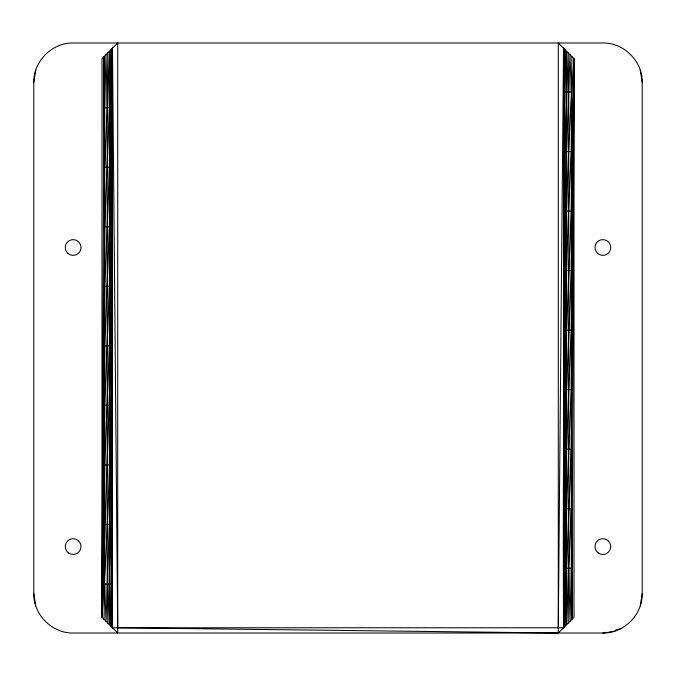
<?xml version="1.0" encoding="UTF-8"?>
<svg xmlns="http://www.w3.org/2000/svg" width="676" height="676" viewBox="0 0 676 676"><rect width="100%" height="100%" fill="white"/><g stroke="black" fill="none" stroke-linecap="round" stroke-linejoin="round"><path stroke-width="1.01" d="M558.283 633.023L558.283 42.977L574.017 58.711L574.017 617.289L558.283 633.023L117.717 627.776L112.469 48.224L112.469 627.776L563.53 627.776L563.581 48.275L563.581 627.725M558.283 627.776L563.53 48.224L563.53 627.776L563.581 48.275L563.885 151.542L571.304 151.542L574.017 58.711C567.096 148.99 565.77 239.634 563.885 330.133L571.304 330.133L574.017 58.711L571.304 211.073L566.598 330.133L564.933 389.663L563.885 449.194L563.53 627.776C563.556 528.514 566.834 429.285 571.304 330.133M112.267 627.573L112.267 48.427M104.695 405.397L112.115 405.397L109.402 524.458L105.997 621.303L104.695 583.98L104.695 107.754L104.028 56.666L101.983 617.289L104.695 464.927L109.402 345.867L111.067 286.337L112.115 226.806L112.469 48.224L112.115 286.337L111.067 345.867L101.983 617.289L104.695 405.397L109.402 286.337L111.067 226.806L112.115 167.285L112.469 48.224L111.067 167.285L109.402 226.806L104.695 345.867L101.983 617.289L117.717 633.023L117.717 42.977L101.983 58.711L101.983 617.289C115.537 427.95 111.658 237.884 112.469 48.224L112.419 627.725L112.115 583.98L104.695 583.98L104.028 619.334M563.53 627.776C562.964 469 563.116 310.157 571.304 151.542M563.733 627.573L563.885 508.715L564.933 449.194L566.598 389.663L571.304 270.603L574.017 58.711L571.972 619.334L571.304 568.246L571.304 92.02L571.972 56.666M104.695 464.927L112.115 464.927L111.067 524.458L107.814 623.111L107.231 583.98L107.231 107.754L105.997 54.697L104.695 107.754L112.115 107.754L112.419 48.275M112.115 107.754L111.675 49.018C111.43 128.178 108.101 207.27 104.695 286.337L101.983 617.289L104.695 226.806L104.028 56.666L104.695 167.285L112.115 167.285M571.304 211.073L563.885 211.073L564.933 151.542L568.186 52.889L568.769 92.02L568.769 568.246L570.003 621.303L571.304 568.246L563.885 568.246L564.325 626.982C564.57 547.822 567.899 468.73 571.304 389.663L574.017 58.711L571.304 449.194L571.972 619.334L571.304 508.715L563.885 508.715M112.115 583.98L111.675 626.982L111.067 583.98L110.703 49.99L109.402 107.754L104.695 226.806L112.115 226.806M571.304 270.603L563.885 270.603L566.598 151.542L570.003 54.697L571.304 92.02L563.885 92.02L564.325 49.018L564.933 92.02L565.297 626.01L566.598 568.246L571.304 449.194L563.885 449.194M104.695 524.458L112.115 524.458L110.703 626.01L109.402 583.98M563.885 151.542L565.297 49.99L566.598 92.02M104.695 167.285L107.231 107.754L107.814 52.889L109.402 107.754M571.304 508.715L568.769 568.246L568.186 623.111L566.598 568.246M33.8 82.311C33.403 61.288 52.111 42.58 73.135 42.977L602.865 42.977C623.889 42.58 642.597 61.288 642.2 82.311L642.2 593.689C642.597 614.712 623.889 633.42 602.865 633.023L73.135 633.023C52.111 633.42 33.403 614.712 33.8 593.689L33.8 82.311L35.727 70.16M640.273 605.84L642.2 593.689M605.84 632.305L602.865 633.023L606.913 632.381M615.76 629.922L620.72 628.731M608.941 632.06L615.016 631.097M104.695 286.337L112.115 286.337M104.695 345.867L112.115 345.867L112.419 627.725L112.115 524.458M563.885 389.663L571.304 389.663M640.273 70.16L642.2 82.311M33.8 593.689L35.727 605.84M563.733 48.427L563.885 92.02M563.581 48.275L563.885 211.073M112.115 464.927L112.419 627.725L112.115 405.397M566.598 51.291L566.598 624.708M109.402 51.291L109.402 624.708M597.618 253.365A7.867 7.867 0 0 0 610.563 249.114A7.867 7.867 0 0 0 600.415 240.022A7.867 7.867 0 0 0 597.618 253.365M598.252 552.96A7.867 7.867 0 0 0 610.69 547.391A7.867 7.867 0 0 0 599.646 539.397A7.867 7.867 0 0 0 598.252 552.96M68.825 553.162A7.867 7.867 0 0 0 80.993 547.019A7.867 7.867 0 0 0 69.586 539.558A7.867 7.867 0 0 0 68.825 553.162M68.031 253.492A7.867 7.867 0 0 0 80.875 248.929A7.867 7.867 0 0 0 70.498 240.09A7.867 7.867 0 0 0 68.031 253.492"/></g></svg>
